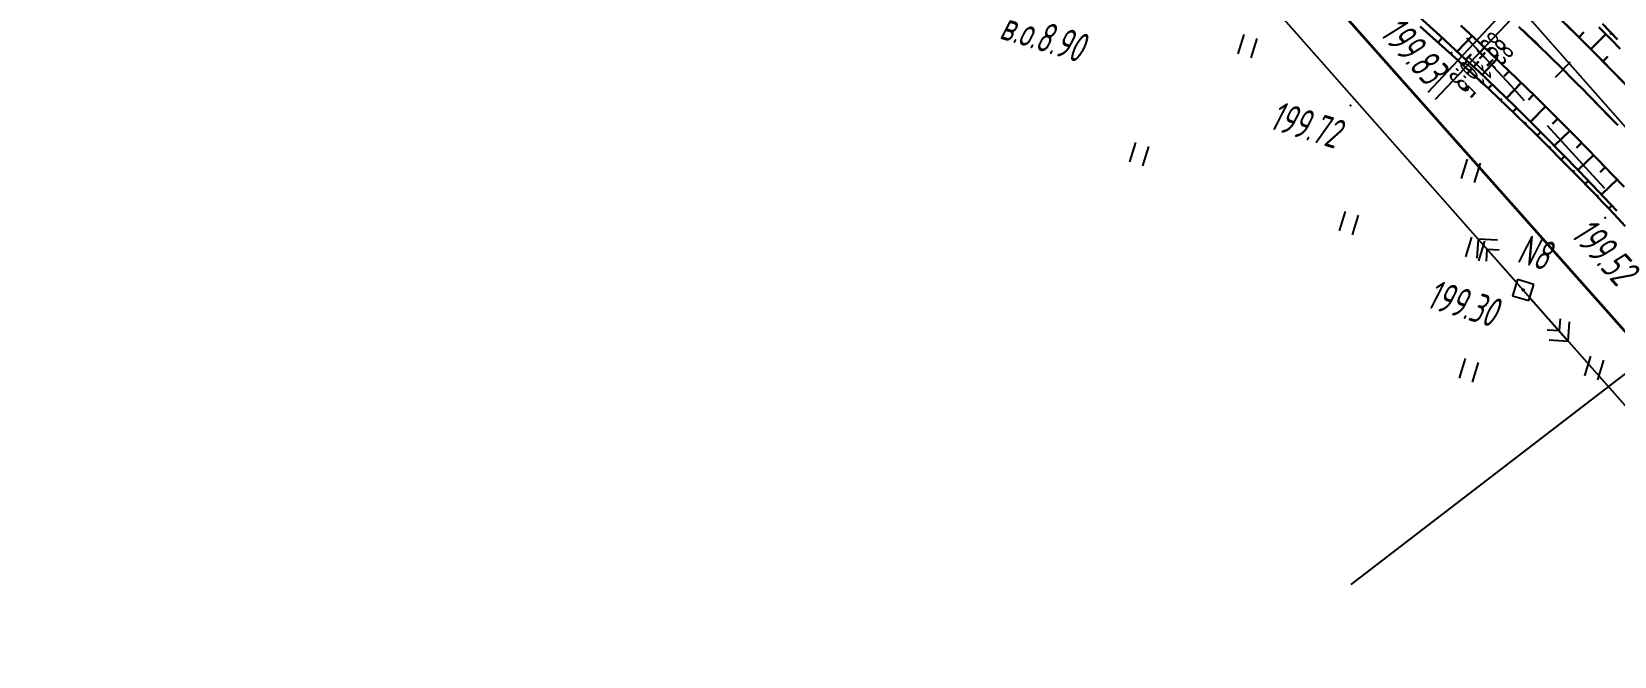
# Model space of a CAD drawing. Header units: millimetres. Extents: x -1799 to 6962, y -1020 to 4121.
# Drawn here: x 4837.7 to 5023.8, y 2961.6 to 3035.1 of the extents above; entities that cross this region are included whole.
import ezdxf

# ---------------------------------------------------------------- set-up
doc = ezdxf.new("R2010")
doc.units = ezdxf.units.MM
doc.linetypes.add('CONTI', pattern=[0])
doc.linetypes.add('STROT', pattern=[1.7, 0.5, -1.2])
for name, color, linetype, lineweight in [('10', 1, 'Continuous', 35), ('КОПИЯ_ОСЬ_13_ОТКОСЫ', 7, 'Continuous', 30), ('ОСЬ_ВЕРХ_ПОКРЫТИЯ_ГРАНИЦЫ_ПОЛОС', 7, 'Continuous', 30), ('ОСЬ_ВЕРХ_ПОКРЫТИЯ_ОСЬ', 1, 'Continuous', 30)]:
    doc.layers.add(name, color=color, linetype=linetype, lineweight=lineweight)
for name, color, linetype in [('NAD_MDEFAULT', 7, 'CONTI'), ('PI_OTDEFAULT', 172, 'CONTI'), ('PI_TTDEFAULT', 5, 'CONTI'), ('SIT_LDEFAULT', 7, 'CONTI'), ('USLZNDEFAULT', 7, 'CONTI'), ('ZAPSKDEFAULT', 7, 'CONTI'), ('КОПИЯ_ОСЬ_ТАНГЕНСЫ', 1, 'Continuous'), ('ОСЬ_ВЕРХ_ПОКРЫТИЯ_ПИКЕТЫ', 1, 'Continuous'), ('ОСЬ_ВЕРХ_ПОКРЫТИЯ_РАЗБИВКА_КРИВ', 1, 'Continuous'), ('ОСЬ_ВЕРХ_ПОКРЫТИЯ_ТАНГЕНСЫ', 1, 'Continuous'), ('разметка', 7, 'Continuous')]:
    doc.layers.add(name, color=color, linetype=linetype)
doc.styles.add('eskd', font='spds.shx', dxfattribs={"width": 1.2, "oblique": 15})
doc.styles.get("Standard").update_dxf_attribs({"font": 'arial.ttf'})

# ---------------------------------------------------------------- blocks, each defined once
blk = doc.blocks.new('BL_2011')
at = {"color": 0}
for p, q in [((0, 0), (0, 2.4)), ((1.6, 0), (1.6, 2.4))]:
    blk.add_line(p, q, dxfattribs=at)
blk = doc.blocks.new('BL_27')
at = {"color": 0}
for p, q in [((1, 1), (-1, 1)), ((-1, 1), (-1, -1)), ((1, -1), (1, 1)), ((-1, -1), (1, -1))]:
    blk.add_line(p, q, dxfattribs=at)
blk.add_circle((0, 0), 0.1, dxfattribs=at)

msp = doc.modelspace()

# ---------------------------------------------------------------- linework, layer by layer
at = {"linetype": 'Continuous'}
msp.add_line((5101.34, 3053.63), (4992.82, 2970.08), dxfattribs=at)
at = {"layer": '10'}
for points in [[(4557.37, 2900.73), (4579.64, 2901.02), (4603.81, 2901.34), (4619.91, 2900.32), (4644.6, 2910.46), (4659.78, 2923.01), (4694.93, 2965.25), (4750.17, 3035.34), (4784.74, 3082.33), (4817.29, 3118.29), (4841.92, 3139.13), (4849.5, 3141.81), (4850.4, 3137.35), (4862.15, 3136.32), (4879.54, 3127.57), (4921.77, 3093.82), (4990.15, 3039.23), (5067.66, 2951.89), (5147.24, 2856.94), (5178.24, 2824.54), (5178.24, 2824.54), (5183.98, 2815.19), (5213.88, 2748.37)], [(5311.57, 2187.73), (5307.98, 2226.16), (5307.14, 2291.22), (5299.57, 2401.69), (5285, 2489.08), (5263.27, 2574.08), (5241.05, 2659.67), (5213.88, 2748.37), (5183.98, 2815.19), (5178.24, 2824.54), (5178.24, 2824.54), (5147.24, 2856.94), (5067.66, 2951.89), (4990.15, 3039.23), (4921.77, 3093.82), (4879.54, 3127.57), (4862.15, 3136.32), (4850.4, 3137.35)]]:
    msp.add_lwpolyline(points, dxfattribs=at)
at = {"layer": 'PI_TTDEFAULT', "color": 5}
for p in [(4992.77, 3026.43, 199.72), (5022.71, 3013.21, 199.52), (5013.1, 3004.73, 199.3)]:
    msp.add_point(p, dxfattribs=at)
at = {"layer": 'SIT_LDEFAULT', "color": 7}
for p, q in [((4974.01, 3049.01), (5013.1, 3004.73)), ((5008.53, 3032.12), (5006.46, 3034.35)), ((5011.66, 3028.74), (5008.53, 3032.12)), ((5013.26, 3027), (5011.66, 3028.74)), ((5018.08, 3021.72), (5015.95, 3024.05)), ((5021.29, 3018.21), (5018.08, 3021.72)), ((5022.7, 3016.67), (5021.29, 3018.21)), ((5007.81, 3010.73), (5007.66, 3008.47)), ((5012.44, 3005.48), (5007.81, 3010.73)), ((5010.06, 3010.59), (5007.81, 3010.73)), ((5008.78, 3008.12), (5008.86, 3009.53)), ((5008.86, 3009.53), (5010.28, 3009.44)), ((5013.1, 3004.73), (5051.4, 2961.28)), ((5013.76, 3003.98), (5018.39, 2998.73)), ((5017.33, 2999.93), (5015.92, 3000.02)), ((5017.42, 3001.34), (5017.33, 2999.93)), ((5018.39, 2998.73), (5018.53, 3000.99)), ((5016.13, 2998.87), (5018.39, 2998.73))]:
    msp.add_line(p, q, dxfattribs=at)
at = {"layer": 'КОПИЯ_ОСЬ_13_ОТКОСЫ'}
for points in [[(5000.89, 3036.83), (5003.3, 3034.65), (5006.36, 3031.82), (5007.86, 3030.42), (5009.98, 3028.39), (5012.09, 3026.35), (5015.57, 3022.9), (5019.7, 3018.68), (5024.12, 3014.04)], [(5000.89, 3036.83), (5003.3, 3034.65), (5006.36, 3031.82), (5007.86, 3030.42), (5009.98, 3028.39), (5012.09, 3026.35), (5015.57, 3022.9), (5019.7, 3018.68), (5024.12, 3014.04)], [(5000.99, 3035.73), (5003.23, 3033.73), (5005.46, 3031.71), (5006.32, 3030.92), (5007.03, 3030.26), (5008.46, 3028.93), (5009.17, 3028.26), (5011.29, 3026.24), (5012, 3025.56), (5012.35, 3025.22), (5014.45, 3023.17), (5015.5, 3022.14), (5018.27, 3019.35), (5018.96, 3018.65), (5021.7, 3015.83), (5022.39, 3015.12), (5023.07, 3014.41), (5023.75, 3013.69), (5025.09, 3012.25)], [(5005.75, 3035.86), (5006.82, 3034.85), (5009.24, 3032.58), (5010.67, 3031.22), (5011.38, 3030.54), (5014.57, 3027.45), (5018.07, 3023.97), (5019.46, 3022.56), (5020.5, 3021.5), (5021.88, 3020.07), (5023.59, 3018.29), (5024.96, 3016.85)], [(5017.72, 3036.34), (5019.88, 3034.22), (5022.03, 3032.07), (5025.91, 3028.1)], [(5019.64, 3034.45), (5020.23, 3035.05)], [(5022, 3035.63), (5023.44, 3034.19), (5024.51, 3033.1)], [(5022, 3035.63), (5023.44, 3034.19), (5024.51, 3033.1)], [(5022.4, 3036.03), (5024.17, 3034.2)], [(5003.09, 3033.86), (5003.58, 3034.4)], [(5007.08, 3034.61), (5005.34, 3032.77)], [(5008.53, 3033.24), (5007.95, 3032.63)], [(5021.06, 3033.04), (5022.82, 3034.81)], [(5023.45, 3034.93), (5023.32, 3034.8)], [(5004.57, 3032.52), (5004.74, 3032.7)], [(5006.05, 3031.17), (5006.52, 3031.67)], [(5009.99, 3031.87), (5008.26, 3030.04)], [(5022.47, 3031.62), (5023.06, 3032.21)], [(5007.52, 3029.81), (5007.67, 3029.98)], [(5011.44, 3030.49), (5010.85, 3029.89)], [(5008.98, 3028.44), (5009.43, 3028.92)], [(5012.87, 3029.1), (5011.12, 3027.29)], [(5014.31, 3027.71), (5013.73, 3027.1)], [(5010.43, 3027.07), (5010.58, 3027.23)], [(5011.87, 3025.68), (5012.31, 3026.13)], [(5015.73, 3026.3), (5013.95, 3024.51)], [(5013.31, 3024.29), (5013.45, 3024.44)], [(5017.15, 3024.89), (5016.55, 3024.29)], [(5014.73, 3022.89), (5015.15, 3023.31)], [(5018.56, 3023.47), (5016.75, 3021.69)], [(5019.96, 3022.04), (5019.36, 3021.45)], [(5016.15, 3021.48), (5016.29, 3021.62)], [(5017.56, 3020.06), (5017.96, 3020.46)], [(5021.35, 3020.61), (5019.54, 3018.85)], [(5018.97, 3018.64), (5019.11, 3018.77)], [(5022.74, 3019.17), (5022.13, 3018.59)], [(5020.37, 3017.21), (5020.75, 3017.58)], [(5024.13, 3017.73), (5022.28, 3015.97)], [(5021.76, 3015.77), (5021.89, 3015.9)], [(5023.15, 3014.33), (5023.52, 3014.68)]]:
    msp.add_lwpolyline(points, dxfattribs=at)
at = {"layer": 'КОПИЯ_ОСЬ_ТАНГЕНСЫ'}
msp.add_line((5012.42, 3038.29), (5198.33, 2827.13), dxfattribs=at)
at = {"layer": 'ОСЬ_ВЕРХ_ПОКРЫТИЯ_ГРАНИЦЫ_ПОЛОС'}
for points in [[(4908.52, 3123.6), (4912.78, 3120.28), (4920.98, 3114.53), (4977.25, 3070.73), (4981.98, 3067.02), (4985.13, 3064.53), (4987.88, 3062.33), (4993.74, 3057.58), (4998.78, 3053.4), (5001.15, 3051.38), (5003.51, 3049.36), (5006.05, 3047.14), (5008.57, 3044.9), (5010.82, 3042.86), (5013.05, 3040.79), (5015.03, 3038.93), (5016.99, 3037.05), (5019.16, 3034.93), (5021.31, 3032.79), (5025.21, 3028.83)], [(5005.75, 3035.86), (5006.82, 3034.85), (5009.24, 3032.58), (5010.67, 3031.22), (5011.38, 3030.54), (5014.57, 3027.45), (5018.07, 3023.97), (5019.46, 3022.56), (5020.5, 3021.5), (5021.88, 3020.07), (5023.59, 3018.29), (5024.96, 3016.85)]]:
    msp.add_lwpolyline(points, dxfattribs=at)
at = {"layer": 'ОСЬ_ВЕРХ_ПОКРЫТИЯ_ОСЬ'}
msp.add_lwpolyline([(5013.1, 3035.24), (5013.81, 3034.55), (5014.52, 3033.87), (5015.22, 3033.19), (5015.92, 3032.5), (5016.62, 3031.81), (5017.32, 3031.12), (5018.02, 3030.43), (5018.71, 3029.73), (5019.41, 3029.04), (5020.1, 3028.34), (5020.78, 3027.64), (5021.47, 3026.94), (5022.16, 3026.23), (5022.84, 3025.53), (5023.52, 3024.82), (5024.2, 3024.11)], dxfattribs=at)
at = {"layer": 'ОСЬ_ВЕРХ_ПОКРЫТИЯ_ПИКЕТЫ'}
msp.add_line((5016.89, 3029.78), (5018.66, 3031.56), dxfattribs=at)
at = {"layer": 'ОСЬ_ВЕРХ_ПОКРЫТИЯ_РАЗБИВКА_КРИВ'}
for p, q in [((5010.77, 3037.45), (5001.88, 3027.96)), ((5011.68, 3036.59), (5002.75, 3027.14))]:
    msp.add_line(p, q, dxfattribs=at)
at = {"layer": 'ОСЬ_ВЕРХ_ПОКРЫТИЯ_ТАНГЕНСЫ'}
msp.add_line((5012.42, 3038.29), (5198.33, 2827.13), dxfattribs=at)
at = {"layer": 'разметка', "linetype": 'STROT', "lineweight": 30, "ltscale": 7}
msp.add_lwpolyline([(4995.74, 3050.72, -0.026709), (5023.52, 3024.82, -0.015571), (5047.6, 2998.33), (5088.18, 2952.24, -0.027485), (5157.75, 2867.12, -0.054753), (5210.33, 2771.44, -0.027745), (5244.89, 2667.07), (5254.16, 2635.2, -0.003575), (5273.71, 2566.16, -0.012405), (5285.37, 2519.34, -0.029729), (5304.72, 2402.12, -0.011745), (5309.7, 2338.36, -0.003271), (5312.42, 2282.39), (5316.25, 2195.85, 0.00256)], format="xyb", dxfattribs=at)

# ---------------------------------------------------------------- block references
at = {"layer": 'USLZNDEFAULT', "color": 7, "rotation": 342.9999999999999}
msp.add_blockref('BL_27', (5013.1, 3004.73), dxfattribs=at)
at = {"layer": 'ZAPSKDEFAULT', "color": 7, "rotation": 342.9999999999999}
for p in [(4979.59, 3032.5), (4966.84, 3019.79), (5005.85, 3017.83), (4991.51, 3011.69), (5006.35, 3008.64), (5005.6, 2994.38), (5020.35, 2994.64)]:
    msp.add_blockref('BL_2011', p, dxfattribs=at)

# ---------------------------------------------------------------- texts
at = {"layer": 'NAD_MDEFAULT', "color": 7, "style": 'eskd', "oblique": 10, "width": 0.8}
for s, p in [('в.о.8.90', (4951.39, 3034.35)), ('N8', (5012.21, 3008.04))]:
    msp.add_text(s, height=3.5, rotation=343, dxfattribs=at).set_placement(p)
at = {"layer": 'PI_OTDEFAULT', "color": 172, "style": 'eskd', "oblique": 10, "width": 0.8}
for s, rotation, p in [('199.83', 312, (4996.1, 3034.84)), ('199.72', 343, (4983.1, 3023.73)), ('199.52', 312, (5018.58, 3011.16)), ('199.30', 343, (5001.57, 3002.72))]:
    msp.add_text(s, height=3.5, rotation=rotation, dxfattribs=at).set_placement(p)
at = {"layer": 'ОСЬ_ВЕРХ_ПОКРЫТИЯ_РАЗБИВКА_КРИВ', "width": 0.6}
for s, rotation, p in [('83+10.3', 226.8521, (5009.42, 3035.28)), ('83+11.5', 226.6132, (5010.33, 3034.43))]:
    msp.add_text(s, height=2.5, rotation=rotation, dxfattribs=at).set_placement(p)

doc.saveas('drawing.dxf')
